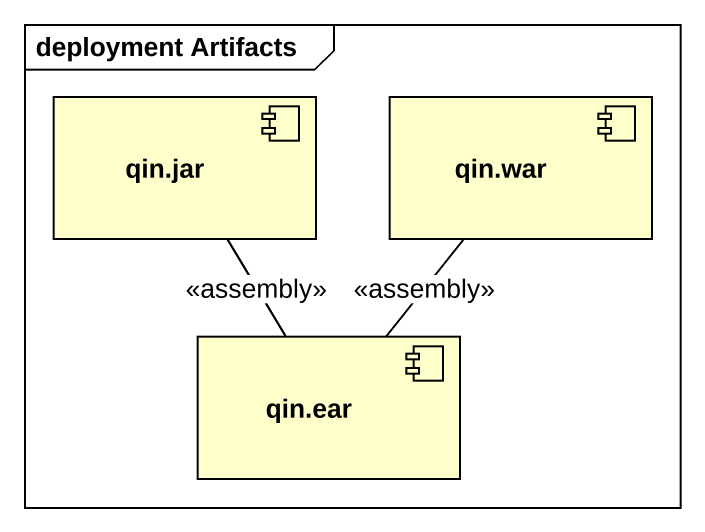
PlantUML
@startuml
mainframe deployment Artifacts
component "qin.jar" as qin_jar
component "qin.war" as qin_war
component "qin.ear" as qin_ear
qin_ear -up- qin_jar : <<assembly>>
qin_ear -up- qin_war : <<assembly>>
@enduml
